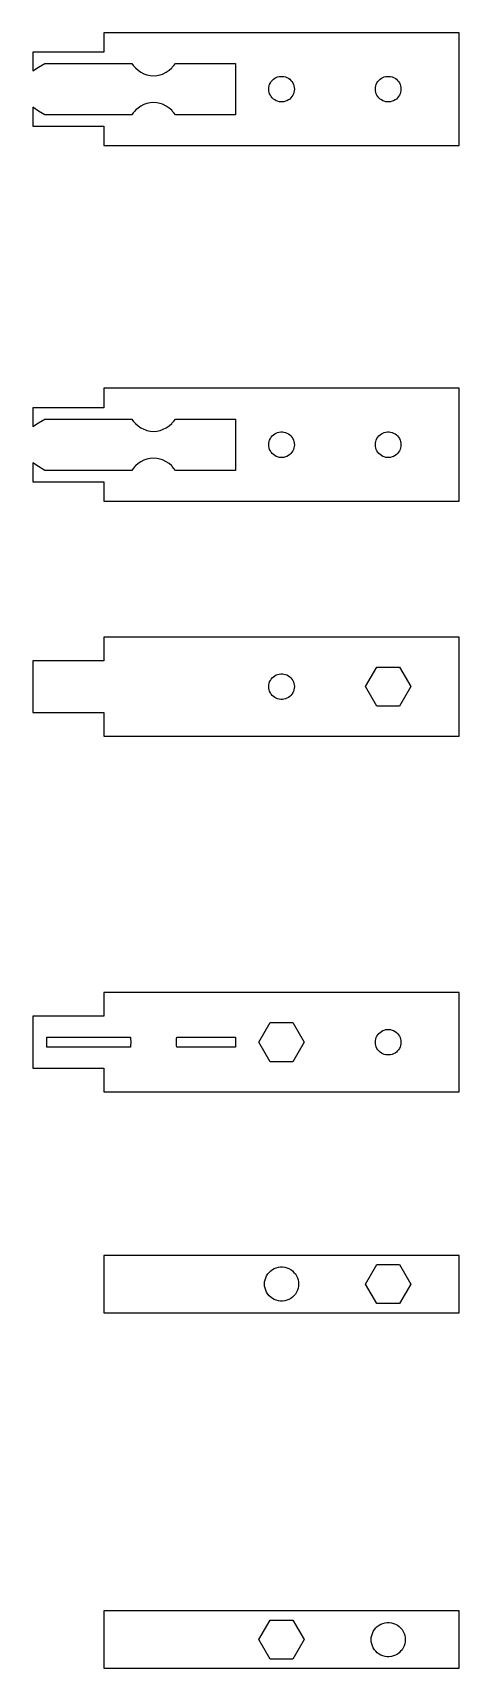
# Model space of a CAD drawing. Header units: metres. Extents: x 0 to 60, y 248 to 478.
import ezdxf

# ---------------------------------------------------------------- set-up
doc = ezdxf.new("R2010")
doc.units = ezdxf.units.M

msp = doc.modelspace()

# ---------------------------------------------------------------- linework, layer by layer
for p, q in [((60, 477.934), (10, 477.934)), ((10, 477.934), (10, 475.196)), ((60, 462.066), (60, 477.934)), ((10, 475.196), (0, 475.196)), ((0, 475.196), (0, 472.556)), ((0, 472.556), (0.8273, 473.078)), ((0.8273, 473.078), (1.7029, 473.608)), ((1.7029, 473.608), (13.9378, 473.608)), ((13.9378, 473.608), (14.1346, 473.329)), ((14.1346, 473.329), (14.3633, 473.078)), ((14.3633, 473.078), (14.4543, 472.974)), ((14.4543, 472.974), (14.8142, 472.654)), ((14.8142, 472.654), (15.2085, 472.386)), ((15.2085, 472.386), (15.631, 472.172)), ((15.631, 472.172), (15.7657, 472.125)), ((15.7657, 472.125), (16.0752, 472.011)), ((16.0752, 472.011), (16.5339, 471.911)), ((16.5339, 471.911), (17, 471.878)), ((17, 471.878), (17.4661, 471.911)), ((17.4661, 471.911), (17.9248, 472.011)), ((17.9248, 472.011), (18.2343, 472.125)), ((18.2343, 472.125), (18.369, 472.172)), ((18.369, 472.172), (18.7915, 472.386)), ((18.7915, 472.386), (19.1858, 472.654)), ((19.1858, 472.654), (19.5457, 472.974)), ((19.5457, 472.974), (19.6367, 473.078)), ((19.6367, 473.078), (19.8653, 473.329)), ((19.8653, 473.329), (20.0621, 473.608)), ((20.0621, 473.608), (28.5, 473.608)), ((28.5, 473.608), (28.5, 466.392)), ((33.8526, 471.387), (34.0355, 471.52)), ((34.0355, 471.52), (34.2336, 471.629)), ((34.2336, 471.629), (34.4438, 471.712)), ((34.4438, 471.712), (34.6627, 471.768)), ((34.6627, 471.768), (34.887, 471.796)), ((34.887, 471.796), (35.113, 471.796)), ((35.113, 471.796), (35.3373, 471.768)), ((35.3373, 471.768), (35.5562, 471.712)), ((35.5562, 471.712), (35.7664, 471.629)), ((35.7664, 471.629), (35.9645, 471.52)), ((35.9645, 471.52), (36.1474, 471.387)), ((48.8526, 471.387), (49.0355, 471.52)), ((49.0355, 471.52), (49.2336, 471.629)), ((49.2336, 471.629), (49.4438, 471.712)), ((49.4438, 471.712), (49.6627, 471.768)), ((49.6627, 471.768), (49.887, 471.796)), ((49.887, 471.796), (50.113, 471.796)), ((50.113, 471.796), (50.3373, 471.768)), ((50.3373, 471.768), (50.5562, 471.712)), ((50.5562, 471.712), (50.7664, 471.629)), ((50.7664, 471.629), (50.9645, 471.52)), ((50.9645, 471.52), (51.1474, 471.387)), ((33.2, 470), (33.2142, 470.226)), ((33.2142, 469.774), (33.2, 470)), ((33.2142, 470.226), (33.2565, 470.448)), ((33.2565, 469.552), (33.2142, 469.774)), ((33.2565, 470.448), (33.3264, 470.663)), ((33.3264, 469.337), (33.2565, 469.552)), ((33.3264, 470.663), (33.4226, 470.867)), ((33.4226, 469.133), (33.3264, 469.337)), ((33.4226, 470.867), (33.5438, 471.058)), ((33.5438, 468.942), (33.4226, 469.133)), ((33.5438, 471.058), (33.6879, 471.232)), ((33.6879, 471.232), (33.8526, 471.387)), ((36.1474, 471.387), (36.3121, 471.232)), ((36.3121, 471.232), (36.4562, 471.058)), ((36.4562, 471.058), (36.5773, 470.867)), ((36.5773, 469.133), (36.4562, 468.942)), ((36.5773, 470.867), (36.6736, 470.663)), ((36.6736, 469.337), (36.5773, 469.133)), ((36.6736, 470.663), (36.7434, 470.448)), ((36.7434, 469.552), (36.6736, 469.337)), ((36.7434, 470.448), (36.7858, 470.226)), ((36.7858, 469.774), (36.7434, 469.552)), ((36.7858, 470.226), (36.8, 470)), ((36.8, 470), (36.7858, 469.774)), ((48.2, 470), (48.2142, 470.226)), ((48.2142, 469.774), (48.2, 470)), ((48.2142, 470.226), (48.2565, 470.448)), ((48.2565, 469.552), (48.2142, 469.774)), ((48.2565, 470.448), (48.3264, 470.663)), ((48.3264, 469.337), (48.2565, 469.552)), ((48.3264, 470.663), (48.4226, 470.867)), ((48.4226, 469.133), (48.3264, 469.337)), ((48.4226, 470.867), (48.5438, 471.058)), ((48.5438, 468.942), (48.4226, 469.133)), ((48.5438, 471.058), (48.6879, 471.232)), ((48.6879, 471.232), (48.8526, 471.387)), ((51.1474, 471.387), (51.3121, 471.232)), ((51.3121, 471.232), (51.4562, 471.058)), ((51.4562, 471.058), (51.5773, 470.867)), ((51.5773, 469.133), (51.4562, 468.942)), ((51.5773, 470.867), (51.6736, 470.663)), ((51.6736, 469.337), (51.5773, 469.133)), ((51.6736, 470.663), (51.7434, 470.448)), ((51.7434, 469.552), (51.6736, 469.337)), ((51.7434, 470.448), (51.7858, 470.226)), ((51.7858, 469.774), (51.7434, 469.552)), ((51.7858, 470.226), (51.8, 470)), ((51.8, 470), (51.7858, 469.774)), ((0.8273, 466.922), (0, 467.444)), ((0, 467.444), (0, 464.804)), ((1.7029, 466.392), (0.8273, 466.922)), ((14.3633, 466.922), (14.1346, 466.671)), ((14.4543, 467.026), (14.3633, 466.922)), ((14.8142, 467.346), (14.4543, 467.026)), ((15.2085, 467.614), (14.8142, 467.346)), ((15.631, 467.828), (15.2085, 467.614)), ((15.7657, 467.875), (15.631, 467.828)), ((16.0752, 467.989), (15.7657, 467.875)), ((16.5339, 468.089), (16.0752, 467.989)), ((17, 468.122), (16.5339, 468.089)), ((17.4661, 468.089), (17, 468.122)), ((17.9248, 467.989), (17.4661, 468.089)), ((18.2343, 467.875), (17.9248, 467.989)), ((18.369, 467.828), (18.2343, 467.875)), ((18.7915, 467.614), (18.369, 467.828)), ((19.1858, 467.346), (18.7915, 467.614)), ((19.5457, 467.026), (19.1858, 467.346)), ((19.6367, 466.922), (19.5457, 467.026)), ((19.8653, 466.671), (19.6367, 466.922)), ((33.6879, 468.768), (33.5438, 468.942)), ((33.8526, 468.613), (33.6879, 468.768)), ((34.0355, 468.48), (33.8526, 468.613)), ((34.2336, 468.371), (34.0355, 468.48)), ((34.4438, 468.288), (34.2336, 468.371)), ((34.6627, 468.232), (34.4438, 468.288)), ((34.887, 468.204), (34.6627, 468.232)), ((35.113, 468.204), (34.887, 468.204)), ((35.3373, 468.232), (35.113, 468.204)), ((35.5562, 468.288), (35.3373, 468.232)), ((35.7664, 468.371), (35.5562, 468.288)), ((35.9645, 468.48), (35.7664, 468.371)), ((36.1474, 468.613), (35.9645, 468.48)), ((36.3121, 468.768), (36.1474, 468.613)), ((36.4562, 468.942), (36.3121, 468.768)), ((48.6879, 468.768), (48.5438, 468.942)), ((48.8526, 468.613), (48.6879, 468.768)), ((49.0355, 468.48), (48.8526, 468.613)), ((49.2336, 468.371), (49.0355, 468.48)), ((49.4438, 468.288), (49.2336, 468.371)), ((49.6627, 468.232), (49.4438, 468.288)), ((49.887, 468.204), (49.6627, 468.232)), ((50.113, 468.204), (49.887, 468.204)), ((50.3373, 468.232), (50.113, 468.204)), ((50.5562, 468.288), (50.3373, 468.232)), ((50.7664, 468.371), (50.5562, 468.288)), ((50.9645, 468.48), (50.7664, 468.371)), ((51.1474, 468.613), (50.9645, 468.48)), ((51.3121, 468.768), (51.1474, 468.613)), ((51.4562, 468.942), (51.3121, 468.768)), ((0, 464.804), (10, 464.804)), ((13.9378, 466.392), (1.7029, 466.392)), ((10, 464.804), (10, 462.066)), ((14.1346, 466.671), (13.9378, 466.392)), ((20.0621, 466.392), (19.8653, 466.671)), ((28.5, 466.392), (20.0621, 466.392)), ((10, 462.066), (60, 462.066)), ((60, 427.934), (10, 427.934)), ((10, 427.934), (10, 425.196)), ((60, 412.066), (60, 427.934)), ((10, 425.196), (0, 425.196)), ((0, 425.196), (0, 422.556)), ((0.8273, 423.078), (1.7029, 423.608)), ((1.7029, 423.608), (13.9378, 423.608)), ((13.9378, 423.608), (14.1346, 423.329)), ((14.1346, 423.329), (14.3633, 423.078)), ((19.6367, 423.078), (19.8653, 423.329)), ((19.8653, 423.329), (20.0621, 423.608)), ((20.0621, 423.608), (28.5, 423.608)), ((28.5, 423.608), (28.5, 416.392)), ((0, 422.556), (0.8273, 423.078)), ((14.3633, 423.078), (14.4543, 422.974)), ((14.4543, 422.974), (14.8142, 422.654)), ((14.8142, 422.654), (15.2085, 422.386)), ((15.2085, 422.386), (15.631, 422.172)), ((15.631, 422.172), (15.7657, 422.125)), ((15.7657, 422.125), (16.0752, 422.011)), ((16.0752, 422.011), (16.5339, 421.911)), ((16.5339, 421.911), (17, 421.878)), ((17, 421.878), (17.4661, 421.911)), ((17.4661, 421.911), (17.9248, 422.011)), ((17.9248, 422.011), (18.2343, 422.125)), ((18.2343, 422.125), (18.369, 422.172)), ((18.369, 422.172), (18.7915, 422.386)), ((18.7915, 422.386), (19.1858, 422.654)), ((19.1858, 422.654), (19.5457, 422.974)), ((19.5457, 422.974), (19.6367, 423.078)), ((33.3264, 420.663), (33.4226, 420.867)), ((33.4226, 420.867), (33.5438, 421.058)), ((33.5438, 421.058), (33.6879, 421.232)), ((33.6879, 421.232), (33.8526, 421.387)), ((33.8526, 421.387), (34.0355, 421.52)), ((34.0355, 421.52), (34.2336, 421.629)), ((34.2336, 421.629), (34.4438, 421.712)), ((34.4438, 421.712), (34.6627, 421.768)), ((34.6627, 421.768), (34.887, 421.796)), ((34.887, 421.796), (35.113, 421.796)), ((35.113, 421.796), (35.3373, 421.768)), ((35.3373, 421.768), (35.5562, 421.712)), ((35.5562, 421.712), (35.7664, 421.629)), ((35.7664, 421.629), (35.9645, 421.52)), ((35.9645, 421.52), (36.1474, 421.387)), ((36.1474, 421.387), (36.3121, 421.232)), ((36.3121, 421.232), (36.4562, 421.058)), ((36.4562, 421.058), (36.5773, 420.867)), ((36.5773, 420.867), (36.6736, 420.663)), ((48.3264, 420.663), (48.4226, 420.867)), ((48.4226, 420.867), (48.5438, 421.058)), ((48.5438, 421.058), (48.6879, 421.232)), ((48.6879, 421.232), (48.8526, 421.387)), ((48.8526, 421.387), (49.0355, 421.52)), ((49.0355, 421.52), (49.2336, 421.629)), ((49.2336, 421.629), (49.4438, 421.712)), ((49.4438, 421.712), (49.6627, 421.768)), ((49.6627, 421.768), (49.887, 421.796)), ((49.887, 421.796), (50.113, 421.796)), ((50.113, 421.796), (50.3373, 421.768)), ((50.3373, 421.768), (50.5562, 421.712)), ((50.5562, 421.712), (50.7664, 421.629)), ((50.7664, 421.629), (50.9645, 421.52)), ((50.9645, 421.52), (51.1474, 421.387)), ((51.1474, 421.387), (51.3121, 421.232)), ((51.3121, 421.232), (51.4562, 421.058)), ((51.4562, 421.058), (51.5773, 420.867)), ((51.5773, 420.867), (51.6736, 420.663)), ((33.2, 420), (33.2142, 420.226)), ((33.2142, 419.774), (33.2, 420)), ((33.2142, 420.226), (33.2565, 420.448)), ((33.2565, 419.552), (33.2142, 419.774)), ((33.2565, 420.448), (33.3264, 420.663)), ((33.3264, 419.337), (33.2565, 419.552)), ((33.4226, 419.133), (33.3264, 419.337)), ((33.5438, 418.942), (33.4226, 419.133)), ((33.6879, 418.768), (33.5438, 418.942)), ((33.8526, 418.613), (33.6879, 418.768)), ((34.0355, 418.48), (33.8526, 418.613)), ((36.1474, 418.613), (35.9645, 418.48)), ((36.3121, 418.768), (36.1474, 418.613)), ((36.4562, 418.942), (36.3121, 418.768)), ((36.5773, 419.133), (36.4562, 418.942)), ((36.6736, 419.337), (36.5773, 419.133)), ((36.6736, 420.663), (36.7434, 420.448)), ((36.7434, 419.552), (36.6736, 419.337)), ((36.7434, 420.448), (36.7858, 420.226)), ((36.7858, 419.774), (36.7434, 419.552)), ((36.7858, 420.226), (36.8, 420)), ((36.8, 420), (36.7858, 419.774)), ((48.2, 420), (48.2142, 420.226)), ((48.2142, 419.774), (48.2, 420)), ((48.2142, 420.226), (48.2565, 420.448)), ((48.2565, 419.552), (48.2142, 419.774)), ((48.2565, 420.448), (48.3264, 420.663)), ((48.3264, 419.337), (48.2565, 419.552)), ((48.4226, 419.133), (48.3264, 419.337)), ((48.5438, 418.942), (48.4226, 419.133)), ((48.6879, 418.768), (48.5438, 418.942)), ((48.8526, 418.613), (48.6879, 418.768)), ((49.0355, 418.48), (48.8526, 418.613)), ((51.1474, 418.613), (50.9645, 418.48)), ((51.3121, 418.768), (51.1474, 418.613)), ((51.4562, 418.942), (51.3121, 418.768)), ((51.5773, 419.133), (51.4562, 418.942)), ((51.6736, 419.337), (51.5773, 419.133)), ((51.6736, 420.663), (51.7434, 420.448)), ((51.7434, 419.552), (51.6736, 419.337)), ((51.7434, 420.448), (51.7858, 420.226)), ((51.7858, 419.774), (51.7434, 419.552)), ((51.7858, 420.226), (51.8, 420)), ((51.8, 420), (51.7858, 419.774)), ((0.8273, 416.922), (0, 417.444)), ((0, 417.444), (0, 414.804)), ((1.7029, 416.392), (0.8273, 416.922)), ((13.9378, 416.392), (1.7029, 416.392)), ((14.1346, 416.671), (13.9378, 416.392)), ((14.3633, 416.922), (14.1346, 416.671)), ((14.4543, 417.026), (14.3633, 416.922)), ((14.8142, 417.346), (14.4543, 417.026)), ((15.2085, 417.614), (14.8142, 417.346)), ((15.631, 417.828), (15.2085, 417.614)), ((15.7657, 417.875), (15.631, 417.828)), ((16.0752, 417.989), (15.7657, 417.875)), ((16.5339, 418.089), (16.0752, 417.989)), ((17, 418.122), (16.5339, 418.089)), ((17.4661, 418.089), (17, 418.122)), ((17.9248, 417.989), (17.4661, 418.089)), ((18.2343, 417.875), (17.9248, 417.989)), ((18.369, 417.828), (18.2343, 417.875)), ((18.7915, 417.614), (18.369, 417.828)), ((19.1858, 417.346), (18.7915, 417.614)), ((19.5457, 417.026), (19.1858, 417.346)), ((19.6367, 416.922), (19.5457, 417.026)), ((19.8653, 416.671), (19.6367, 416.922)), ((20.0621, 416.392), (19.8653, 416.671)), ((28.5, 416.392), (20.0621, 416.392)), ((34.2336, 418.371), (34.0355, 418.48)), ((34.4438, 418.288), (34.2336, 418.371)), ((34.6627, 418.232), (34.4438, 418.288)), ((34.887, 418.204), (34.6627, 418.232)), ((35.113, 418.204), (34.887, 418.204)), ((35.3373, 418.232), (35.113, 418.204)), ((35.5562, 418.288), (35.3373, 418.232)), ((35.7664, 418.371), (35.5562, 418.288)), ((35.9645, 418.48), (35.7664, 418.371)), ((49.2336, 418.371), (49.0355, 418.48)), ((49.4438, 418.288), (49.2336, 418.371)), ((49.6627, 418.232), (49.4438, 418.288)), ((49.887, 418.204), (49.6627, 418.232)), ((50.113, 418.204), (49.887, 418.204)), ((50.3373, 418.232), (50.113, 418.204)), ((50.5562, 418.288), (50.3373, 418.232)), ((50.7664, 418.371), (50.5562, 418.288)), ((50.9645, 418.48), (50.7664, 418.371)), ((0, 414.804), (10, 414.804)), ((10, 414.804), (10, 412.066)), ((10, 412.066), (60, 412.066)), ((60, 392.967), (10, 392.967)), ((10, 392.967), (10, 389.637)), ((60, 379.033), (60, 392.967)), ((10, 389.637), (0, 389.637)), ((0, 389.637), (0, 382.363)), ((46.8265, 386), (48.4133, 388.748)), ((48.4133, 388.748), (51.5867, 388.748)), ((51.5867, 388.748), (53.1735, 386)), ((33.2142, 386.226), (33.2565, 386.448)), ((33.2565, 386.448), (33.3264, 386.663)), ((33.3264, 386.663), (33.4226, 386.867)), ((33.4226, 386.867), (33.5438, 387.058)), ((33.5438, 387.058), (33.6879, 387.232)), ((33.6879, 387.232), (33.8526, 387.387)), ((33.8526, 387.387), (34.0355, 387.52)), ((34.0355, 387.52), (34.2336, 387.629)), ((34.2336, 387.629), (34.4438, 387.712)), ((34.4438, 387.712), (34.6627, 387.768)), ((34.6627, 387.768), (34.887, 387.796)), ((34.887, 387.796), (35.113, 387.796)), ((35.113, 387.796), (35.3373, 387.768)), ((35.3373, 387.768), (35.5562, 387.712)), ((35.5562, 387.712), (35.7664, 387.629)), ((35.7664, 387.629), (35.9645, 387.52)), ((35.9645, 387.52), (36.1474, 387.387)), ((36.1474, 387.387), (36.3121, 387.232)), ((36.3121, 387.232), (36.4562, 387.058)), ((36.4562, 387.058), (36.5773, 386.867)), ((36.5773, 386.867), (36.6736, 386.663)), ((36.6736, 386.663), (36.7434, 386.448)), ((36.7434, 386.448), (36.7858, 386.226)), ((33.2, 386), (33.2142, 386.226)), ((33.2142, 385.774), (33.2, 386)), ((33.2565, 385.552), (33.2142, 385.774)), ((33.3264, 385.337), (33.2565, 385.552)), ((33.4226, 385.133), (33.3264, 385.337)), ((33.5438, 384.942), (33.4226, 385.133)), ((33.6879, 384.768), (33.5438, 384.942)), ((33.8526, 384.613), (33.6879, 384.768)), ((34.0355, 384.48), (33.8526, 384.613)), ((34.2336, 384.371), (34.0355, 384.48)), ((34.4438, 384.288), (34.2336, 384.371)), ((34.6627, 384.232), (34.4438, 384.288)), ((34.887, 384.204), (34.6627, 384.232)), ((35.113, 384.204), (34.887, 384.204)), ((35.3373, 384.232), (35.113, 384.204)), ((35.5562, 384.288), (35.3373, 384.232)), ((35.7664, 384.371), (35.5562, 384.288)), ((35.9645, 384.48), (35.7664, 384.371)), ((36.1474, 384.613), (35.9645, 384.48)), ((36.3121, 384.768), (36.1474, 384.613)), ((36.4562, 384.942), (36.3121, 384.768)), ((36.5773, 385.133), (36.4562, 384.942)), ((36.6736, 385.337), (36.5773, 385.133)), ((36.7434, 385.552), (36.6736, 385.337)), ((36.7858, 385.774), (36.7434, 385.552)), ((36.7858, 386.226), (36.8, 386)), ((36.8, 386), (36.7858, 385.774)), ((48.4133, 383.252), (46.8265, 386)), ((53.1735, 386), (51.5867, 383.252)), ((0, 382.363), (10, 382.363)), ((10, 382.363), (10, 379.033)), ((51.5867, 383.252), (48.4133, 383.252)), ((10, 379.033), (60, 379.033)), ((60, 342.967), (10, 342.967)), ((10, 342.967), (10, 339.637)), ((60, 329.033), (60, 342.967)), ((10, 339.637), (0, 339.637)), ((0, 339.637), (0, 332.363)), ((31.8265, 336), (33.4133, 338.748)), ((33.4133, 338.748), (36.5867, 338.748)), ((36.5867, 338.748), (38.1735, 336)), ((2, 335.28), (2, 336.72)), ((2, 336.72), (13.7421, 336.72)), ((13.7421, 336.72), (13.7643, 336.505)), ((13.7643, 336.505), (13.7818, 336)), ((13.7818, 336), (13.7643, 335.495)), ((20.2182, 336), (20.2357, 336.505)), ((20.2357, 335.495), (20.2182, 336)), ((20.2357, 336.505), (20.2579, 336.72)), ((20.2579, 336.72), (28.5, 336.72)), ((28.5, 336.72), (28.5, 335.28)), ((33.4133, 333.252), (31.8265, 336)), ((38.1735, 336), (36.5867, 333.252)), ((48.2, 336), (48.2142, 336.226)), ((48.2142, 335.774), (48.2, 336)), ((48.2142, 336.226), (48.2565, 336.448)), ((48.2565, 335.552), (48.2142, 335.774)), ((48.2565, 336.448), (48.3264, 336.663)), ((48.3264, 336.663), (48.4226, 336.867)), ((48.4226, 336.867), (48.5438, 337.058)), ((48.5438, 337.058), (48.6879, 337.232)), ((48.6879, 337.232), (48.8526, 337.387)), ((48.8526, 337.387), (49.0355, 337.52)), ((49.0355, 337.52), (49.2336, 337.629)), ((49.2336, 337.629), (49.4438, 337.712)), ((49.4438, 337.712), (49.6627, 337.768)), ((49.6627, 337.768), (49.887, 337.796)), ((49.887, 337.796), (50.113, 337.796)), ((50.113, 337.796), (50.3373, 337.768)), ((50.3373, 337.768), (50.5562, 337.712)), ((50.5562, 337.712), (50.7664, 337.629)), ((50.7664, 337.629), (50.9645, 337.52)), ((50.9645, 337.52), (51.1474, 337.387)), ((51.1474, 337.387), (51.3121, 337.232)), ((51.3121, 337.232), (51.4562, 337.058)), ((51.4562, 337.058), (51.5773, 336.867)), ((51.5773, 336.867), (51.6736, 336.663)), ((51.6736, 336.663), (51.7434, 336.448)), ((51.7434, 336.448), (51.7858, 336.226)), ((51.7858, 335.774), (51.7434, 335.552)), ((51.7858, 336.226), (51.8, 336)), ((51.8, 336), (51.7858, 335.774)), ((13.7421, 335.28), (2, 335.28)), ((13.7643, 335.495), (13.7421, 335.28)), ((20.2579, 335.28), (20.2357, 335.495)), ((28.5, 335.28), (20.2579, 335.28)), ((48.3264, 335.337), (48.2565, 335.552)), ((48.4226, 335.133), (48.3264, 335.337)), ((48.5438, 334.942), (48.4226, 335.133)), ((48.6879, 334.768), (48.5438, 334.942)), ((48.8526, 334.613), (48.6879, 334.768)), ((49.0355, 334.48), (48.8526, 334.613)), ((49.2336, 334.371), (49.0355, 334.48)), ((49.4438, 334.288), (49.2336, 334.371)), ((49.6627, 334.232), (49.4438, 334.288)), ((49.887, 334.204), (49.6627, 334.232)), ((50.113, 334.204), (49.887, 334.204)), ((50.3373, 334.232), (50.113, 334.204)), ((50.5562, 334.288), (50.3373, 334.232)), ((50.7664, 334.371), (50.5562, 334.288)), ((50.9645, 334.48), (50.7664, 334.371)), ((51.1474, 334.613), (50.9645, 334.48)), ((51.3121, 334.768), (51.1474, 334.613)), ((51.4562, 334.942), (51.3121, 334.768)), ((51.5773, 335.133), (51.4562, 334.942)), ((51.6736, 335.337), (51.5773, 335.133)), ((51.7434, 335.552), (51.6736, 335.337)), ((0, 332.363), (10, 332.363)), ((10, 332.363), (10, 329.033)), ((36.5867, 333.252), (33.4133, 333.252)), ((10, 329.033), (60, 329.033)), ((60, 306.028), (10, 306.028)), ((10, 306.028), (10, 297.972)), ((60, 297.972), (60, 306.028)), ((33.0583, 303.411), (33.2505, 303.643)), ((33.2505, 303.643), (33.4702, 303.849)), ((33.4702, 303.849), (33.714, 304.026)), ((33.714, 304.026), (33.9781, 304.172)), ((33.9781, 304.172), (34.2584, 304.283)), ((34.2584, 304.283), (34.5503, 304.357)), ((34.5503, 304.357), (34.8493, 304.395)), ((34.8493, 304.395), (35.1507, 304.395)), ((35.1507, 304.395), (35.4497, 304.357)), ((35.4497, 304.357), (35.7416, 304.283)), ((35.7416, 304.283), (36.0219, 304.172)), ((36.0219, 304.172), (36.286, 304.026)), ((36.286, 304.026), (36.5298, 303.849)), ((36.5298, 303.849), (36.7495, 303.643)), ((36.7495, 303.643), (36.9416, 303.411)), ((46.8265, 302), (48.4133, 304.748)), ((48.4133, 304.748), (51.5867, 304.748)), ((51.5867, 304.748), (53.1735, 302)), ((32.6, 302), (32.6189, 302.301)), ((32.6189, 301.699), (32.6, 302)), ((32.6189, 302.301), (32.6754, 302.597)), ((32.6754, 301.403), (32.6189, 301.699)), ((32.6754, 302.597), (32.7685, 302.883)), ((32.7685, 301.117), (32.6754, 301.403)), ((32.7685, 302.883), (32.8969, 303.156)), ((32.8969, 303.156), (33.0583, 303.411)), ((36.9416, 303.411), (37.1031, 303.156)), ((37.1031, 303.156), (37.2315, 302.883)), ((37.2315, 302.883), (37.3246, 302.597)), ((37.3246, 301.403), (37.2315, 301.117)), ((37.3246, 302.597), (37.3811, 302.301)), ((37.3811, 301.699), (37.3246, 301.403)), ((37.3811, 302.301), (37.4, 302)), ((37.4, 302), (37.3811, 301.699)), ((48.4133, 299.252), (46.8265, 302)), ((53.1735, 302), (51.5867, 299.252)), ((32.8969, 300.844), (32.7685, 301.117)), ((33.0583, 300.589), (32.8969, 300.844)), ((33.2505, 300.357), (33.0583, 300.589)), ((33.4702, 300.151), (33.2505, 300.357)), ((33.714, 299.974), (33.4702, 300.151)), ((33.9781, 299.828), (33.714, 299.974)), ((34.2584, 299.717), (33.9781, 299.828)), ((34.5503, 299.643), (34.2584, 299.717)), ((34.8493, 299.605), (34.5503, 299.643)), ((35.1507, 299.605), (34.8493, 299.605)), ((35.4497, 299.643), (35.1507, 299.605)), ((35.7416, 299.717), (35.4497, 299.643)), ((36.0219, 299.828), (35.7416, 299.717)), ((36.286, 299.974), (36.0219, 299.828)), ((36.5298, 300.151), (36.286, 299.974)), ((36.7495, 300.357), (36.5298, 300.151)), ((36.9416, 300.589), (36.7495, 300.357)), ((37.1031, 300.844), (36.9416, 300.589)), ((37.2315, 301.117), (37.1031, 300.844)), ((51.5867, 299.252), (48.4133, 299.252)), ((10, 297.972), (60, 297.972)), ((60, 256.028), (10, 256.028)), ((10, 256.028), (10, 247.972)), ((60, 247.972), (60, 256.028)), ((31.8265, 252), (33.4133, 254.748)), ((33.4133, 254.748), (36.5867, 254.748)), ((36.5867, 254.748), (38.1735, 252)), ((47.7685, 252.883), (47.8969, 253.156)), ((47.8969, 253.156), (48.0583, 253.411)), ((48.0583, 253.411), (48.2505, 253.643)), ((48.2505, 253.643), (48.4702, 253.849)), ((48.4702, 253.849), (48.714, 254.026)), ((48.714, 254.026), (48.9781, 254.172)), ((48.9781, 254.172), (49.2584, 254.283)), ((49.2584, 254.283), (49.5503, 254.357)), ((49.5503, 254.357), (49.8493, 254.395)), ((49.8493, 254.395), (50.1507, 254.395)), ((50.1507, 254.395), (50.4497, 254.357)), ((50.4497, 254.357), (50.7416, 254.283)), ((50.7416, 254.283), (51.0219, 254.172)), ((51.0219, 254.172), (51.286, 254.026)), ((51.286, 254.026), (51.5298, 253.849)), ((51.5298, 253.849), (51.7495, 253.643)), ((51.7495, 253.643), (51.9416, 253.411)), ((51.9416, 253.411), (52.1031, 253.156)), ((52.1031, 253.156), (52.2315, 252.883)), ((33.4133, 249.252), (31.8265, 252)), ((38.1735, 252), (36.5867, 249.252)), ((47.6, 252), (47.6189, 252.301)), ((47.6189, 251.699), (47.6, 252)), ((47.6189, 252.301), (47.6754, 252.597)), ((47.6754, 251.403), (47.6189, 251.699)), ((47.6754, 252.597), (47.7685, 252.883)), ((47.7685, 251.117), (47.6754, 251.403)), ((47.8969, 250.844), (47.7685, 251.117)), ((48.0583, 250.589), (47.8969, 250.844)), ((52.1031, 250.844), (51.9416, 250.589)), ((52.2315, 251.117), (52.1031, 250.844)), ((52.2315, 252.883), (52.3246, 252.597)), ((52.3246, 251.403), (52.2315, 251.117)), ((52.3246, 252.597), (52.3811, 252.301)), ((52.3811, 251.699), (52.3246, 251.403)), ((52.3811, 252.301), (52.4, 252)), ((52.4, 252), (52.3811, 251.699)), ((36.5867, 249.252), (33.4133, 249.252)), ((48.2505, 250.357), (48.0583, 250.589)), ((48.4702, 250.151), (48.2505, 250.357)), ((48.714, 249.974), (48.4702, 250.151)), ((48.9781, 249.828), (48.714, 249.974)), ((49.2584, 249.717), (48.9781, 249.828)), ((49.5503, 249.643), (49.2584, 249.717)), ((49.8493, 249.605), (49.5503, 249.643)), ((50.1507, 249.605), (49.8493, 249.605)), ((50.4497, 249.643), (50.1507, 249.605)), ((50.7416, 249.717), (50.4497, 249.643)), ((51.0219, 249.828), (50.7416, 249.717)), ((51.286, 249.974), (51.0219, 249.828)), ((51.5298, 250.151), (51.286, 249.974)), ((51.7495, 250.357), (51.5298, 250.151)), ((51.9416, 250.589), (51.7495, 250.357)), ((10, 247.972), (60, 247.972))]:
    msp.add_line(p, q)

doc.saveas('drawing.dxf')
